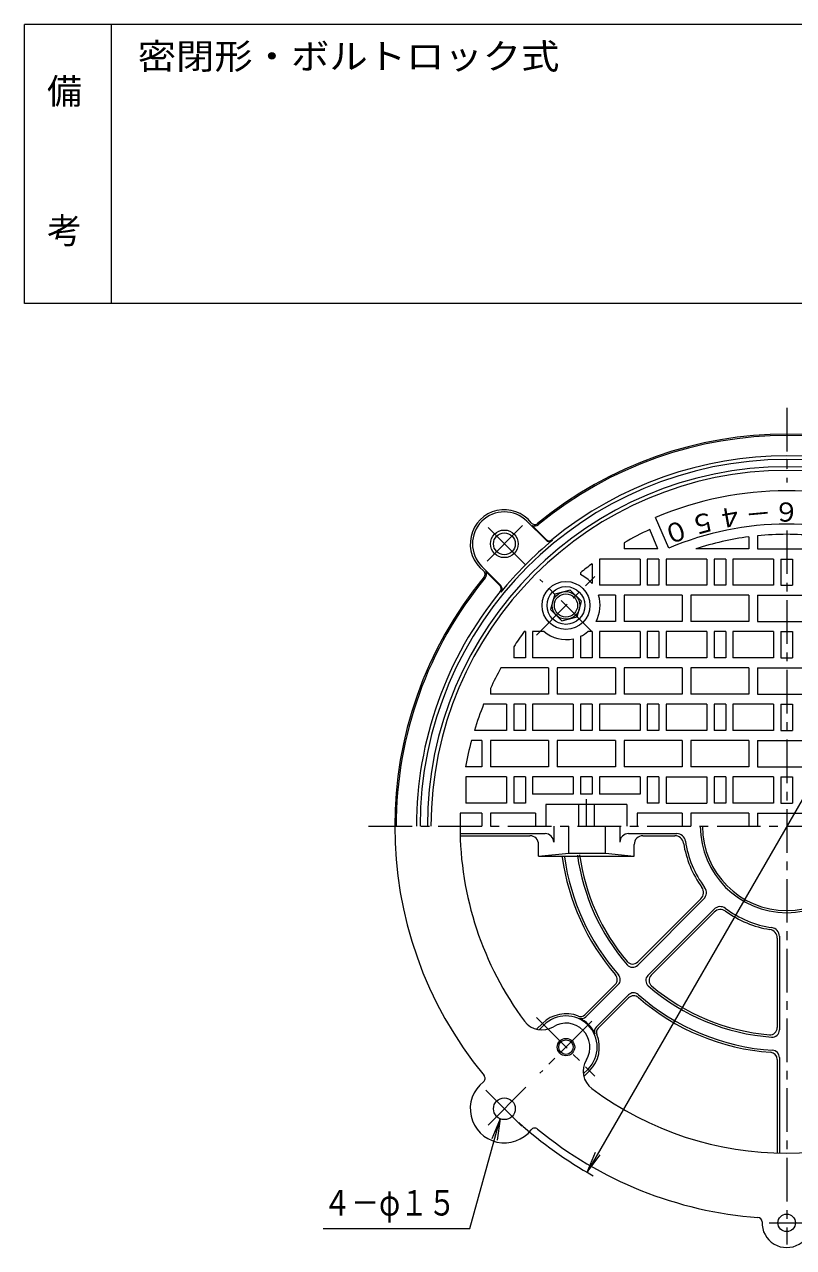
# Model space of a CAD drawing. Units: millimetres, scale not verified. Extents: x -589 to 461, y -801 to 845.
# Drawn here: x -589 to -59, y 3 to 845 of the extents above; entities that cross this region are included whole.
import ezdxf
from ezdxf.enums import TextEntityAlignment as Align

# ---------------------------------------------------------------- set-up
doc = ezdxf.new("R2010")
doc.units = ezdxf.units.MM
doc.header["$LTSCALE"] = 6
doc.linetypes.add('CHAIN1', pattern=[8, 5, -1, 1, -1])
doc.linetypes.add('CHAIN2', pattern=[12, 9, -1, 1, -1])
for name, color, linetype, lineweight in [('1-1_1-1ﾚｲﾔ', 2, 'Continuous', 9), ('1-2_1-2ﾚｲﾔ', 3, 'Continuous', 9), ('F-0_F-0ﾚｲﾔ', 7, 'Continuous', 9)]:
    doc.layers.add(name, color=color, linetype=linetype, lineweight=lineweight)
doc.layers.add('F-4_F-4ﾚｲﾔ', color=2, linetype='Continuous')
doc.styles.add('ＭＳ ゴシック', font='')
doc.styles.get('ＭＳ ゴシック').set_extended_font_data('MS Gothic')

msp = doc.modelspace()

# ---------------------------------------------------------------- linework, layer by layer
at = {"layer": '1-1_1-1ﾚｲﾔ', "linetype": 'CHAIN2'}
for p, q in [((-270.352, 475.151), (-245.84, 499.663)), ((-243.66, 472.308), (-269.682, 498.33)), ((-246.474, 86.214), (-271.268, 111.008)), ((-243.66, 112.935), (-269.682, 86.913)), ((-76.008, 19.622), (-51.175, 19.622))]:
    msp.add_line(p, q, dxfattribs=at)
at = {"layer": '1-1_1-1ﾚｲﾔ'}
for p, q in [((-229.957, 489.718), (-242.871, 502.632)), ((-229.603, 490.071), (-239.317, 499.785)), ((-261.07, 458.605), (-273.984, 471.519)), ((-261.423, 458.252), (-271.137, 467.966))]:
    msp.add_line(p, q, dxfattribs=at)
for centre, radius in [((-258.427, 487.076), 9.5), ((-258.427, 487.076), 7.5), ((-216.001, 140.594), 6), ((-216.001, 140.594), 5), ((-258.427, 98.167), 7.5), ((-63.973, 19.622), 6)]:
    msp.add_circle(centre, radius, dxfattribs=at)
for centre, radius, start, end in [((-63.973, 292.621), 270, 50.52776, 129.47224), ((-63.973, 292.621), 269, 50.52773, 129.47226), ((-63.973, 292.621), 255, 50.67221, 129.34225), ((-63.973, 292.621), 252.5, 0, 180), ((-63.973, 292.621), 247.5, 0, 180), ((-258.427, 487.076), 23.5, 37.9129, 232.08699), ((-258.427, 487.076), 22, 45, 225), ((-237.52, 503.359), 3, 217.91341, 309.47284), ((-237.52, 503.359), 4, 243.30704, 309.47284), ((-63.973, 292.621), 254.5, 129.3278, 140.67221), ((-227.482, 492.193), 3.5, 225.00101, 309.32761), ((-227.482, 492.193), 3, 225.00101, 308.09975), ((-63.973, 292.621), 270, 140.52776, 219.47227), ((-63.973, 292.621), 269, 140.52777, 180), ((-274.711, 466.169), 3, 320.52716, 52.08659), ((-274.711, 466.169), 4, 320.52716, 26.69296), ((-263.544, 456.131), 3, 320.67239, 44.99899), ((-263.544, 456.131), 3.5, 320.67239, 44.99899), ((-63.973, 292.621), 255, 140.67221, 180), ((-63.973, 292.621), 225, 180, 216.60632), ((-232.551, 167.396), 15, 216.60628, 301.69508), ((-216.001, 140.594), 16.5, 328.30493, 121.69507), ((-189.199, 124.044), 15, 148.30492, 233.39372), ((-274.711, 119.074), 3, 307.91341, 39.47284), ((-258.427, 98.167), 23.5, 127.9129, 322.08699), ((-63.973, 292.621), 225, 233.39368, 306.60634), ((-237.52, 81.884), 3, 50.52716, 142.08659), ((-63.973, 292.621), 270, 230.52774, 265.80157), ((-83.959, 20.354), 3, 357.90131, 85.80125), ((-63.973, 19.622), 17, 177.90071, 2.09929)]:
    msp.add_arc(centre, radius, start, end, dxfattribs=at)
at = {"layer": '1-2_1-2ﾚｲﾔ', "linetype": 'CHAIN1'}
for p, q in [((-63.973, 580.622), (-63.973, 529.242)), ((-63.973, 496.31), (-63.973, 4.621)), ((-236.399, 424.251), (-196.072, 464.578)), ((-201.973, 311.368), (-201.973, 292.621)), ((-351.973, 292.621), (224.027, 292.621)), ((-236.399, 160.992), (-196.072, 120.665))]:
    msp.add_line(p, q, dxfattribs=at)
at = {"layer": '1-2_1-2ﾚｲﾔ', "color": 7}
for p, q in [((73.527, 530.778), (-201.473, 54.465)), ((-261.25, 91.286), (-263.333, 76.432)), ((-201.473, 54.465), (-195.733, 68.323)), ((-201.473, 54.465), (-192.342, 66.365)), ((-383.157, 15.728), (-282.178, 15.728))]:
    msp.add_line(p, q, dxfattribs=at)
at = {"layer": '1-2_1-2ﾚｲﾔ'}
for p, q in [((-145.245, 484.086), (-154.232, 505.258)), ((-152.652, 483.622), (-158.289, 496.9)), ((-83.973, 492.624), (-83.973, 483.622)), ((-175.973, 487.765), (-175.973, 483.622)), ((-152.652, 483.622), (-175.973, 483.622)), ((-83.973, 483.622), (-43.973, 483.622)), ((-197.973, 473.367), (-197.973, 459.724)), ((-164.973, 476.622), (-164.973, 458.622)), ((-151.973, 476.622), (-151.973, 458.622)), ((-118.973, 476.622), (-146.973, 476.622)), ((-146.973, 476.622), (-146.973, 458.622)), ((-118.973, 476.622), (-118.973, 458.622)), ((-105.973, 476.622), (-105.973, 458.622)), ((-72.973, 476.622), (-100.973, 476.622)), ((-100.973, 476.622), (-100.973, 458.622)), ((-72.973, 476.622), (-72.973, 458.622)), ((-67.973, 476.622), (-59.973, 476.622)), ((-67.973, 476.622), (-67.973, 458.622)), ((-59.973, 476.622), (-59.973, 458.622)), ((-205.973, 467.152), (-205.973, 465.902)), ((-164.973, 458.622), (-192.973, 458.622)), ((-151.973, 458.622), (-159.973, 458.622)), ((-118.973, 458.622), (-146.973, 458.622)), ((-105.973, 458.622), (-113.973, 458.622)), ((-72.973, 458.622), (-100.973, 458.622)), ((-67.973, 458.622), (-59.973, 458.622)), ((-181.973, 451.622), (-193.559, 451.622)), ((-181.973, 451.622), (-181.973, 433.622)), ((-135.973, 451.622), (-135.973, 433.622)), ((-89.973, 451.622), (-89.973, 433.622)), ((-83.973, 451.622), (-43.973, 451.622)), ((-83.973, 451.622), (-83.973, 433.622)), ((-226.597, 441.81), (-218.84, 434.054)), ((-218.84, 434.054), (-208.244, 436.893)), ((-181.973, 433.622), (-195.249, 433.622)), ((-135.973, 433.622), (-175.973, 433.622)), ((-89.973, 433.622), (-129.973, 433.622)), ((-83.973, 433.622), (-43.973, 433.622)), ((-243.973, 426.621), (-244.719, 426.621)), ((-243.973, 426.621), (-243.973, 408.622)), ((-238.973, 426.621), (-238.973, 408.622)), ((-231.076, 426.621), (-238.973, 426.621)), ((-210.973, 421.694), (-210.973, 408.622)), ((-205.973, 423.397), (-205.973, 408.622)), ((-197.973, 426.621), (-200.926, 426.621)), ((-197.973, 426.621), (-197.973, 408.622)), ((-164.973, 426.621), (-192.973, 426.621)), ((-192.973, 426.621), (-192.973, 408.622)), ((-164.973, 426.621), (-164.973, 408.622)), ((-151.973, 426.621), (-151.973, 408.622)), ((-118.973, 426.621), (-146.973, 426.621)), ((-146.973, 426.621), (-146.973, 408.622)), ((-118.973, 426.621), (-118.973, 408.622)), ((-105.973, 426.621), (-105.973, 408.622)), ((-72.973, 426.621), (-100.973, 426.621)), ((-100.973, 426.621), (-100.973, 408.622)), ((-72.973, 426.621), (-72.973, 408.622)), ((-67.973, 426.621), (-59.973, 426.621)), ((-67.973, 426.621), (-67.973, 408.622)), ((-59.973, 426.621), (-59.973, 408.622)), ((-251.973, 416.238), (-251.973, 408.622)), ((-243.973, 408.622), (-251.973, 408.622)), ((-210.973, 408.622), (-238.973, 408.622)), ((-197.973, 408.622), (-205.973, 408.622)), ((-164.973, 408.622), (-192.973, 408.622)), ((-151.973, 408.622), (-159.973, 408.622)), ((-118.973, 408.622), (-146.973, 408.622)), ((-105.973, 408.622), (-113.973, 408.622)), ((-72.973, 408.622), (-100.973, 408.622)), ((-67.973, 408.622), (-59.973, 408.622)), ((-227.973, 401.622), (-260.808, 401.622)), ((-227.973, 401.622), (-227.973, 383.622)), ((-181.973, 401.622), (-181.973, 383.622)), ((-135.973, 401.622), (-135.973, 383.622)), ((-89.973, 401.622), (-89.973, 383.622)), ((-83.973, 401.622), (-43.973, 401.622)), ((-83.973, 401.622), (-83.973, 383.622)), ((-267.973, 387.537), (-267.973, 383.622)), ((-227.973, 383.622), (-267.973, 383.622)), ((-181.973, 383.622), (-221.973, 383.622)), ((-135.973, 383.622), (-175.973, 383.622)), ((-89.973, 383.622), (-129.973, 383.622)), ((-83.973, 383.622), (-43.973, 383.622)), ((-256.973, 376.622), (-272.705, 376.622)), ((-256.973, 376.622), (-256.973, 358.621)), ((-243.973, 376.622), (-243.973, 358.621)), ((-210.973, 376.622), (-238.973, 376.622)), ((-238.973, 376.622), (-238.973, 358.621)), ((-210.973, 376.622), (-210.973, 358.621)), ((-197.973, 376.622), (-197.973, 358.621)), ((-164.973, 376.622), (-192.973, 376.622)), ((-192.973, 376.622), (-192.973, 358.621)), ((-164.973, 376.622), (-164.973, 358.621)), ((-151.973, 376.622), (-151.973, 358.621)), ((-118.973, 376.622), (-146.973, 376.622)), ((-146.973, 376.622), (-146.973, 358.621)), ((-118.973, 376.622), (-118.973, 358.621)), ((-105.973, 376.622), (-105.973, 358.621)), ((-72.973, 376.622), (-100.973, 376.622)), ((-100.973, 376.622), (-100.973, 358.621)), ((-72.973, 376.622), (-72.973, 358.621)), ((-67.973, 376.622), (-59.973, 376.622)), ((-67.973, 376.622), (-67.973, 358.621)), ((-59.973, 376.622), (-59.973, 358.621)), ((-256.973, 358.621), (-279.075, 358.621)), ((-243.973, 358.621), (-251.973, 358.621)), ((-210.973, 358.621), (-238.973, 358.621)), ((-197.973, 358.621), (-205.973, 358.621)), ((-164.973, 358.621), (-192.973, 358.621)), ((-151.973, 358.621), (-159.973, 358.621)), ((-118.973, 358.621), (-146.973, 358.621)), ((-105.973, 358.621), (-113.973, 358.621)), ((-72.973, 358.621), (-100.973, 358.621)), ((-67.973, 358.621), (-59.973, 358.621)), ((-273.973, 351.622), (-281.1, 351.622)), ((-273.973, 351.622), (-273.973, 333.622)), ((-227.973, 351.622), (-227.973, 333.622)), ((-181.973, 351.622), (-181.973, 333.622)), ((-135.973, 351.622), (-135.973, 333.622)), ((-89.973, 351.622), (-89.973, 333.622)), ((-83.973, 351.622), (-43.973, 351.622)), ((-83.973, 351.622), (-83.973, 333.622)), ((-273.973, 333.622), (-285.206, 333.622)), ((-227.973, 333.622), (-267.973, 333.622)), ((-181.973, 333.622), (-221.973, 333.622)), ((-135.973, 333.622), (-175.973, 333.622)), ((-89.973, 333.622), (-129.973, 333.622)), ((-83.973, 333.622), (-43.973, 333.622)), ((-256.973, 326.622), (-256.973, 308.622)), ((-243.973, 326.622), (-243.973, 308.622)), ((-210.973, 326.622), (-238.973, 326.622)), ((-238.973, 326.622), (-238.973, 314.621)), ((-197.973, 326.622), (-205.973, 326.622)), ((-205.973, 326.622), (-205.973, 314.621)), ((-197.973, 326.622), (-197.973, 314.621)), ((-164.973, 326.622), (-192.973, 326.622)), ((-192.973, 326.622), (-192.973, 314.621)), ((-164.973, 326.622), (-164.973, 314.621)), ((-151.973, 326.622), (-151.973, 308.622)), ((-146.973, 326.622), (-146.973, 308.622)), ((-146.973, 326.622), (-118.973, 326.622)), ((-118.973, 326.622), (-118.973, 308.622)), ((-105.973, 326.622), (-105.973, 308.622)), ((-72.973, 326.622), (-100.973, 326.622)), ((-100.973, 326.622), (-100.973, 308.622)), ((-72.973, 326.622), (-72.973, 308.622)), ((-67.973, 326.622), (-59.973, 326.622)), ((-67.973, 326.622), (-67.973, 308.622)), ((-59.973, 326.622), (-59.973, 308.622)), ((-197.973, 314.621), (-205.973, 314.621)), ((-164.973, 314.621), (-192.973, 314.621)), ((-256.973, 308.622), (-284.973, 308.622)), ((-243.973, 308.622), (-251.973, 308.622)), ((-173.973, 307.621), (-229.973, 307.621)), ((-229.973, 307.621), (-229.973, 292.621)), ((-207.473, 307.621), (-207.473, 292.621)), ((-196.473, 307.621), (-196.473, 292.621)), ((-173.973, 307.621), (-173.973, 292.621)), ((-151.973, 308.622), (-159.973, 308.622)), ((-146.973, 308.622), (-118.973, 308.622)), ((-105.973, 308.622), (-113.973, 308.622)), ((-72.973, 308.622), (-100.973, 308.622)), ((-67.973, 308.622), (-59.973, 308.622)), ((-273.973, 301.622), (-288.793, 301.622)), ((-273.973, 301.622), (-273.973, 292.621)), ((-236.973, 301.622), (-267.973, 301.622)), ((-267.973, 301.622), (-267.973, 292.621)), ((-236.973, 301.622), (-236.973, 292.621)), ((-135.973, 301.622), (-166.973, 301.622)), ((-166.973, 301.622), (-166.973, 292.621)), ((-135.973, 301.622), (-135.973, 292.621)), ((-89.973, 301.622), (-129.973, 301.622)), ((-129.973, 301.622), (-129.973, 292.621)), ((-89.973, 301.622), (-89.973, 292.621)), ((-83.973, 301.622), (-43.973, 301.622)), ((-83.973, 301.622), (-83.973, 292.621)), ((-288.917, 287.622), (-230.391, 287.622)), ((-224.391, 292.621), (-224.391, 281.622)), ((-213.969, 274.122), (-213.969, 292.621)), ((-178.902, 292.621), (-178.902, 281.622)), ((-172.902, 287.622), (-139.678, 287.622)), ((-288.879, 286.122), (-240.812, 286.122)), ((-234.812, 272.122), (-234.812, 280.121)), ((-169.029, 272.122), (-169.029, 280.121)), ((-163.029, 286.122), (-140.965, 286.122)), ((-234.812, 272.122), (-213.969, 274.122)), ((-234.812, 272.122), (-169.029, 272.122)), ((-188.774, 274.122), (-169.029, 272.122)), ((-121.04, 242.626), (-166.605, 197.06)), ((-123.011, 242.776), (-166.52, 199.267)), ((-113.969, 235.554), (-159.534, 189.989)), ((-113.818, 233.584), (-157.328, 190.074)), ((-70.473, 215.63), (-70.473, 154.098)), ((-68.973, 216.916), (-68.973, 152.478)), ((-182.123, 183.664), (-203.008, 162.779)), ((-180.07, 183.595), (-202.288, 161.377)), ((-172.999, 176.524), (-195.217, 154.306)), ((-172.93, 174.472), (-193.816, 153.586)), ((-232.264, 156.857), (-236.26, 152.862)), ((-231.204, 155.797), (-234.48, 152.52)), ((-70.473, 132.033), (-70.473, 67.715)), ((-68.973, 133.435), (-68.973, 67.677)), ((-200.798, 125.391), (-204.074, 122.115)), ((-199.738, 124.33), (-203.733, 120.335))]:
    msp.add_line(p, q, dxfattribs=at)
at = {"layer": '1-2_1-2ﾚｲﾔ', "color": 2, "linetype": 'CHAIN1'}
for p, q in [((-198.1, 426.749), (-233.902, 462.55)), ((-198.1, 158.494), (-233.902, 122.693))]:
    msp.add_line(p, q, dxfattribs=at)
at = {"layer": '1-2_1-2ﾚｲﾔ'}
for points in [[(-89.973, 491.933), (-89.973, 483.622), (-126.583, 483.622)], [(-164.973, 476.622), (-192.973, 476.622), (-192.973, 458.622)], [(-151.973, 476.622), (-159.973, 476.622), (-159.973, 458.622)], [(-105.973, 476.622), (-113.973, 476.622), (-113.973, 458.622)], [(-208.244, 436.893), (-205.405, 447.489), (-213.162, 455.245), (-223.758, 452.406), (-226.597, 441.81)], [(-135.973, 451.622), (-175.973, 451.622), (-175.973, 433.622)], [(-89.973, 451.622), (-129.973, 451.622), (-129.973, 433.622)], [(-151.973, 426.621), (-159.973, 426.621), (-159.973, 408.622)], [(-105.973, 426.621), (-113.973, 426.621), (-113.973, 408.622)], [(-181.973, 401.622), (-221.973, 401.622), (-221.973, 383.622)], [(-135.973, 401.622), (-175.973, 401.622), (-175.973, 383.622)], [(-89.973, 401.622), (-129.973, 401.622), (-129.973, 383.622)], [(-243.973, 376.622), (-251.973, 376.622), (-251.973, 358.621)], [(-197.973, 376.622), (-205.973, 376.622), (-205.973, 358.621)], [(-151.973, 376.622), (-159.973, 376.622), (-159.973, 358.621)], [(-105.973, 376.622), (-113.973, 376.622), (-113.973, 358.621)], [(-227.973, 351.622), (-267.973, 351.622), (-267.973, 333.622)], [(-181.973, 351.622), (-221.973, 351.622), (-221.973, 333.622)], [(-135.973, 351.622), (-175.973, 351.622), (-175.973, 333.622)], [(-89.973, 351.622), (-129.973, 351.622), (-129.973, 333.622)], [(-256.973, 326.622), (-284.973, 326.622), (-284.973, 308.622)], [(-243.973, 326.622), (-251.973, 326.622), (-251.973, 308.622)], [(-210.973, 326.622), (-210.973, 314.621), (-238.973, 314.621)], [(-151.973, 326.622), (-159.973, 326.622), (-159.973, 308.622)], [(-105.973, 326.622), (-113.973, 326.622), (-113.973, 308.622)], [(-213.969, 274.122), (-188.774, 274.122), (-188.774, 292.621)]]:
    msp.add_lwpolyline(points, dxfattribs=at)
at = {"layer": '1-2_1-2ﾚｲﾔ', "color": 7}
msp.add_lwpolyline([(-282.178, 15.728), (-261.25, 91.286), (-267.106, 77.477)], dxfattribs=at)
at = {"layer": '1-2_1-2ﾚｲﾔ'}
for radius in [16.5, 13, 9.5, 8]:
    msp.add_circle((-216.001, 444.649), radius, dxfattribs=at)
for centre, radius, start, end in [((-63.973, 292.621), 245, 0, 180), ((-63.973, 292.621), 231, 67, 113), ((-63.973, 292.621), 225, 114.78285, 119.85312), ((-63.973, 292.621), 208, 66.99998, 113.00002), ((-63.973, 292.621), 201, 97.43224, 108.14917), ((-63.973, 292.621), 201, 84.28947, 95.71053), ((-63.973, 292.621), 225, 126.55223, 129.13211), ((-216.001, 444.649), 23.5, 39.90148, 64.73997), ((-216.001, 444.649), 23.5, 332.01302, 17.25879), ((-63.973, 292.621), 225, 143.44777, 146.67372), ((-216.001, 444.649), 23.5, 230.0984, 282.35452), ((-216.001, 444.649), 23.5, 295.26018, 309.90174), ((-63.973, 292.621), 225, 151.02393, 155.04874), ((-63.973, 292.621), 225, 158.07867, 162.9424), ((-63.973, 292.621), 225, 164.79803, 169.50075), ((-63.973, 292.621), 225, 177.70755, 180), ((-230.391, 281.622), 6, 0, 90), ((-172.902, 281.622), 6, 90, 180), ((-139.678, 281.622), 6, 8.26787, 90), ((-63.973, 292.621), 59.5, 180, 270), ((-63.973, 292.621), 58, 180, 270), ((-63.973, 292.621), 58, 270, 0), ((-63.973, 292.621), 59.5, 270, 0), ((-240.812, 280.121), 6, 0, 90), ((-163.029, 280.121), 6, 90, 180), ((-140.965, 280.121), 6, 9.22142, 90), ((-63.973, 292.621), 72, 189.22186, 215.77818), ((-63.973, 292.621), 70.5, 188.26721, 216.73273), ((-63.973, 292.621), 156, 187.85498, 220.90395), ((-63.973, 292.621), 154.5, 187.85498, 221.40543), ((-63.973, 292.621), 145.5, 187.85498, 220.91855), ((-63.973, 292.621), 144, 187.85498, 220.25426), ((-127.253, 247.019), 6, 315, 35.77824), ((-125.283, 246.868), 6, 315, 36.73271), ((-109.726, 231.312), 6, 53.26729, 135), ((-63.973, 292.621), 70.5, 233.26727, 261.73271), ((-109.576, 229.341), 6, 54.22176, 135), ((-63.973, 292.621), 72, 234.22183, 260.77821), ((-76.473, 215.63), 6, 0, 80.77858), ((-74.973, 216.916), 6, 0, 81.73296), ((-170.141, 200.596), 5, 220.91859, 315), ((-170.056, 202.802), 5, 220.25452, 315), ((-185.658, 187.2), 5, 314.99965, 40.90402), ((-183.606, 187.131), 5, 315, 41.40567), ((-155.998, 186.454), 5, 134.99965, 229.08134), ((-153.792, 186.539), 5, 135, 229.7458), ((-169.464, 172.989), 5, 48.59471, 134.99965), ((-63.973, 292.621), 145.5, 229.08144, 265.91855), ((-63.973, 292.621), 144, 229.74574, 265.25429), ((-169.395, 170.936), 5, 49.09598, 135), ((-63.973, 292.621), 154.5, 228.59456, 266.40543), ((-63.973, 292.621), 156, 229.09605, 265.90395), ((-216.001, 140.594), 23, 67.88547, 134.99985), ((-216.001, 140.594), 21.5, 315.00017, 135), ((-205.837, 165.607), 4, 247.88536, 314.99911), ((-205.117, 164.206), 4, 245.25221, 314.99911), ((-216.001, 140.594), 22, 24.74731, 65.25227), ((-192.389, 151.478), 4, 135, 204.74783), ((-190.987, 150.758), 4, 134.99956, 202.11464), ((-75.473, 154.098), 5, 265.25459, 0), ((-73.973, 152.478), 5, 265.91824, 0), ((-216.001, 140.594), 23, 314.99985, 22.11429), ((-75.473, 132.033), 5, 0, 85.90417), ((-73.973, 133.435), 5, 0, 86.40559)]:
    msp.add_arc(centre, radius, start, end, dxfattribs=at)
at = {"layer": '1-2_1-2ﾚｲﾔ', "color": 7}
msp.add_arc((-63.973, 292.621), 275, 227.88812, 241.00664, dxfattribs=at)
at = {"layer": 'F-0_F-0ﾚｲﾔ'}
for p, q in [((461.027, 844.622), (-588.973, 844.622)), ((-588.973, 652.621), (-588.973, 844.622)), ((-528.973, 652.621), (-528.973, 844.622)), ((461.027, 652.621), (-588.973, 652.621))]:
    msp.add_line(p, q, dxfattribs=at)

# ---------------------------------------------------------------- texts
at = {"layer": '1-2_1-2ﾚｲﾔ', "color": 7, "style": 'ＭＳ ゴシック'}
for s, rotation, p in [('６', 180, (-55.186, 519.516)), ('５', 195.333, (-115.806, 513.721)), ('４', 190.222, (-95.798, 517.455)), ('－', 185.111, (-75.538, 519.392)), ('０', 200.444, (-135.401, 508.22))]:
    msp.add_text(s, height=13.2, rotation=rotation, dxfattribs=at).set_placement(p, align=Align.BOTTOM_LEFT)
at = {"layer": '1-2_1-2ﾚｲﾔ', "color": 6, "style": 'ＭＳ ゴシック', "width": 0.8}
msp.add_text('４－φ１５', height=17.6, dxfattribs=at).set_placement((-383.157, 19.35), align=Align.BOTTOM_LEFT)
at = {"layer": 'F-4_F-4ﾚｲﾔ', "style": 'ＭＳ ゴシック', "width": 1.1}
msp.add_text('密閉形・ボルトロック式', height=17.6, dxfattribs=at).set_placement((-510.973, 808.622), align=Align.BOTTOM_LEFT)
at = {"layer": 'F-4_F-4ﾚｲﾔ', "style": 'ＭＳ ゴシック'}
for s, p in [('備', (-573.419, 784.621)), ('考', (-573.419, 688.621))]:
    msp.add_text(s, height=17.6, dxfattribs=at).set_placement(p, align=Align.BOTTOM_LEFT)

doc.saveas('drawing.dxf')
